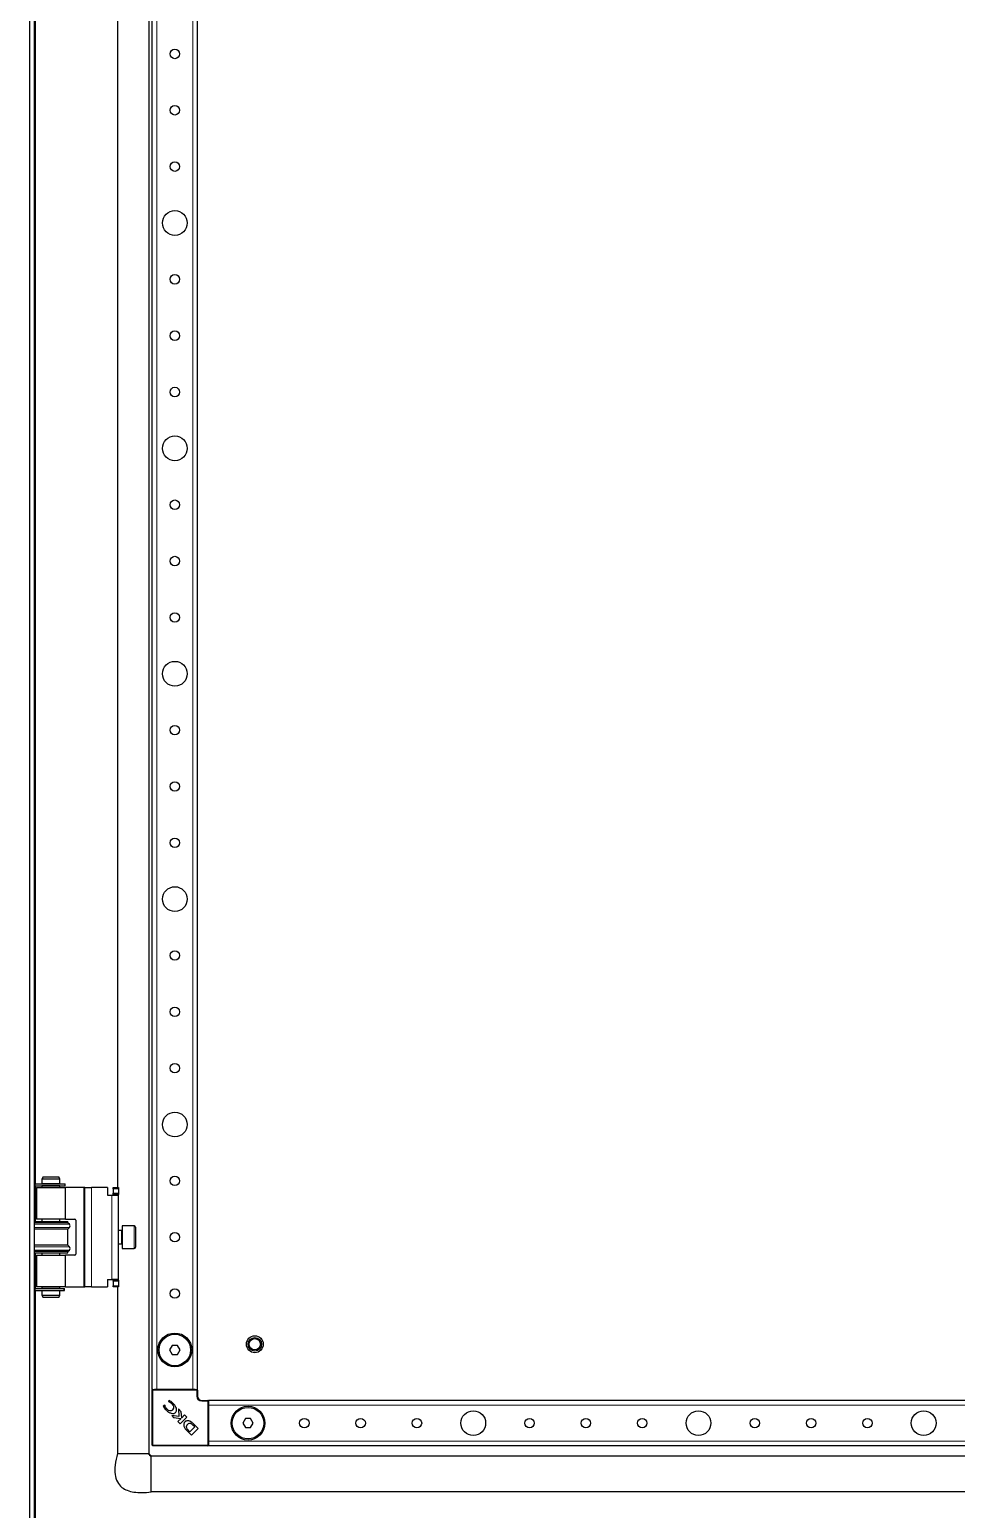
# Model space of a CAD drawing. Header units: millimetres. Extents: x -1685 to 3654, y -1920 to 1219.
# Drawn here: x -1341 to -930, y -1085 to -428 of the extents above; entities that cross this region are included whole.
import ezdxf

# ---------------------------------------------------------------- set-up
doc = ezdxf.new("R2010")
doc.units = ezdxf.units.MM

msp = doc.modelspace()

# ---------------------------------------------------------------- linework, layer by layer
at = {"color": 7, "linetype": 'Continuous', "lineweight": 25}
for p, q in [((-1341.09, 863.33), (-1341.09, -1091.67)), ((-1339.09, 863.33), (-1339.09, -1091.67)), ((-1288.09, 831.83), (-1288.09, -1060.17)), ((-1286.59, -1031.67), (-1286.59, 803.33)), ((-1266.59, -1031.67), (-1266.59, 803.33)), ((-1302.09, -411.17), (-1302.09, -942.17)), ((-1335.01, -937.42), (-1335.59, -938.42)), ((-1335.59, -938.42), (-1335.59, -940.42)), ((-1332.12, -938.42), (-1335.59, -938.42)), ((-1335.01, -937.42), (-1332.04, -937.42)), ((-1327.59, -938.42), (-1332.12, -938.42)), ((-1332.04, -937.42), (-1328.16, -937.42)), ((-1327.59, -938.42), (-1328.16, -937.42)), ((-1327.59, -940.42), (-1327.59, -938.42)), ((-1338.74, -940.47), (-1338.74, -941.37)), ((-1338.74, -940.47), (-1325.27, -940.47)), ((-1338.74, -941.37), (-1325.27, -941.37)), ((-1338.04, -942.17), (-1338.04, -956.17)), ((-1338.04, -942.17), (-1325.14, -942.17)), ((-1327.59, -940.42), (-1335.59, -940.42)), ((-1335.59, -941.42), (-1335.59, -942.17)), ((-1327.59, -941.42), (-1335.59, -941.42)), ((-1335.09, -940.42), (-1335.09, -940.47)), ((-1335.09, -941.37), (-1335.09, -941.42)), ((-1328.09, -940.47), (-1328.09, -940.42)), ((-1328.09, -941.42), (-1328.09, -941.37)), ((-1327.59, -942.17), (-1327.59, -941.42)), ((-1325.27, -940.47), (-1325.21, -940.47)), ((-1325.27, -941.37), (-1325.21, -941.37)), ((-1325.21, -941.37), (-1325.21, -940.47)), ((-1325.14, -956.17), (-1325.14, -942.17)), ((-1317.04, -942.17), (-1325.14, -942.17)), ((-1316.54, -942.17), (-1317.04, -942.17)), ((-1316.54, -942.17), (-1313.54, -942.17)), ((-1316.54, -986.17), (-1316.54, -942.17)), ((-1306.54, -942.17), (-1313.54, -942.17)), ((-1306.54, -942.17), (-1306.54, -945.47)), ((-1304.04, -942.17), (-1301.54, -942.17)), ((-1304.04, -942.67), (-1304.04, -942.17)), ((-1304.04, -942.67), (-1304.04, -944.67)), ((-1304.04, -945.17), (-1304.04, -944.67)), ((-1301.54, -945.17), (-1304.04, -945.17)), ((-1304.04, -945.17), (-1304.04, -945.47)), ((-1301.54, -942.17), (-1301.54, -942.67)), ((-1301.54, -942.67), (-1301.54, -944.67)), ((-1301.54, -944.67), (-1301.54, -945.17)), ((-1301.54, -945.47), (-1301.54, -945.17)), ((-1306.54, -945.47), (-1304.54, -945.47)), ((-1304.54, -945.47), (-1301.54, -945.47)), ((-1301.54, -982.87), (-1301.54, -945.47)), ((-1339.09, -957.17), (-1324.09, -957.17)), ((-1324.09, -957.77), (-1339.09, -957.77)), ((-1325.14, -956.17), (-1338.04, -956.17)), ((-1335.59, -956.17), (-1335.59, -957.17)), ((-1327.59, -957.17), (-1327.59, -956.17)), ((-1325.14, -956.17), (-1321.04, -956.17)), ((-1324.09, -957.77), (-1324.09, -957.17)), ((-1323.39, -958.45), (-1324.09, -957.77)), ((-1320.54, -956.67), (-1320.54, -971.67)), ((-1324.09, -960.57), (-1339.09, -960.57)), ((-1324.09, -960.57), (-1323.39, -959.88)), ((-1324.09, -967.77), (-1324.09, -960.57)), ((-1300.29, -961.17), (-1301.54, -961.17)), ((-1294.64, -959.17), (-1300.04, -959.17)), ((-1300.04, -959.17), (-1300.04, -964.17)), ((-1300.04, -964.17), (-1300.04, -969.17)), ((-1294.04, -959.77), (-1294.04, -964.17)), ((-1294.04, -964.17), (-1294.04, -968.57)), ((-1324.09, -967.77), (-1339.09, -967.77)), ((-1324.09, -970.57), (-1339.09, -970.57)), ((-1339.09, -971.17), (-1324.09, -971.17)), ((-1335.59, -971.17), (-1335.59, -972.17)), ((-1327.59, -972.17), (-1327.59, -971.17)), ((-1323.39, -968.45), (-1324.09, -967.77)), ((-1324.09, -970.57), (-1323.39, -969.88)), ((-1324.09, -971.17), (-1324.09, -970.57)), ((-1301.54, -967.17), (-1300.29, -967.17)), ((-1300.04, -969.17), (-1294.64, -969.17)), ((-1338.04, -972.17), (-1338.04, -986.17)), ((-1338.04, -972.17), (-1325.14, -972.17)), ((-1325.14, -986.17), (-1325.14, -972.17)), ((-1321.04, -972.17), (-1325.14, -972.17)), ((-1306.54, -982.87), (-1304.54, -982.87)), ((-1306.54, -982.87), (-1306.54, -986.17)), ((-1301.54, -982.87), (-1304.54, -982.87)), ((-1304.04, -982.87), (-1304.04, -983.17)), ((-1304.04, -983.17), (-1301.54, -983.17)), ((-1304.04, -983.67), (-1304.04, -983.17)), ((-1304.04, -983.67), (-1304.04, -985.67)), ((-1301.54, -983.17), (-1301.54, -982.87)), ((-1301.54, -983.17), (-1301.54, -983.67)), ((-1301.54, -983.67), (-1301.54, -985.67)), ((-1338.74, -986.97), (-1338.74, -987.87)), ((-1338.74, -986.97), (-1325.75, -986.97)), ((-1338.74, -987.87), (-1325.75, -987.87)), ((-1325.14, -986.17), (-1338.04, -986.17)), ((-1335.59, -986.17), (-1335.59, -986.92)), ((-1327.59, -986.92), (-1335.59, -986.92)), ((-1335.59, -987.92), (-1335.59, -989.92)), ((-1327.59, -987.92), (-1335.59, -987.92)), ((-1335.59, -989.92), (-1335.01, -990.92)), ((-1335.59, -989.92), (-1327.59, -989.92)), ((-1335.09, -986.92), (-1335.09, -986.97)), ((-1335.09, -987.87), (-1335.09, -987.92)), ((-1328.16, -990.92), (-1335.01, -990.92)), ((-1328.16, -990.92), (-1327.59, -989.92)), ((-1328.09, -986.97), (-1328.09, -986.92)), ((-1328.09, -987.92), (-1328.09, -987.87)), ((-1327.59, -986.92), (-1327.59, -986.17)), ((-1327.59, -989.92), (-1327.59, -987.92)), ((-1325.75, -986.97), (-1325.66, -986.97)), ((-1325.75, -987.87), (-1325.66, -987.87)), ((-1325.66, -987.87), (-1325.66, -986.97)), ((-1325.66, -986.97), (-1325.64, -986.97)), ((-1325.66, -987.87), (-1325.64, -987.87)), ((-1325.64, -987.87), (-1325.64, -986.97)), ((-1325.14, -986.17), (-1317.04, -986.17)), ((-1317.04, -986.17), (-1316.54, -986.17)), ((-1313.54, -986.17), (-1316.54, -986.17)), ((-1313.54, -986.17), (-1306.54, -986.17)), ((-1304.04, -986.17), (-1304.04, -985.67)), ((-1301.54, -986.17), (-1304.04, -986.17)), ((-1302.09, -986.17), (-1302.09, -1060.17)), ((-1301.54, -985.67), (-1301.54, -986.17)), ((-1277.74, -1012.17), (-1278.89, -1014.17)), ((-1278.89, -1014.17), (-1277.74, -1016.17)), ((-1275.43, -1012.17), (-1277.74, -1012.17)), ((-1277.74, -1016.17), (-1275.43, -1016.17)), ((-1274.28, -1014.17), (-1275.43, -1012.17)), ((-1275.43, -1016.17), (-1274.28, -1014.17)), ((-1286.29, -1031.67), (-1286.59, -1031.67)), ((-1286.59, -1056.37), (-1286.59, -1031.97)), ((-1286.29, -1031.67), (-1285.64, -1031.67)), ((-1284.59, -1031.67), (-1285.64, -1031.67)), ((-1268.59, -1031.67), (-1284.59, -1031.67)), ((-1278.96, -1036.67), (-1279.47, -1036.92)), ((-1279.47, -1036.92), (-1279.36, -1037.03)), ((-1267.53, -1031.67), (-1268.59, -1031.67)), ((-1267.53, -1031.67), (-1266.89, -1031.67)), ((-1266.59, -1031.67), (-1266.89, -1031.67)), ((-1266.59, -1031.97), (-1266.59, -1034.67)), ((-1264.59, -1036.67), (-1261.89, -1036.67)), ((-681.59, -1036.67), (-1261.59, -1036.67)), ((-1261.59, -1036.67), (-1261.59, -1036.97)), ((-1261.59, -1036.97), (-1261.59, -1037.62)), ((-1281.04, -1038.73), (-1281.73, -1039.07)), ((-1280.9, -1038.87), (-1281.04, -1038.73)), ((-1277.92, -1043.3), (-1277.12, -1044.09)), ((-1274.82, -1043.77), (-1277.92, -1043.3)), ((-1275, -1040.3), (-1274.82, -1043.77)), ((-1273.71, -1041.58), (-1275, -1040.3)), ((-1273.54, -1044.24), (-1273.71, -1041.58)), ((-1272.29, -1043), (-1273.54, -1044.24)), ((-1271.24, -1044.06), (-1272.29, -1043)), ((-1261.59, -1037.62), (-1261.59, -1038.67)), ((-1261.59, -1038.67), (-1261.59, -1054.67)), ((-1277.12, -1044.09), (-1273.85, -1044.58)), ((-1273.85, -1044.58), (-1275.24, -1045.97)), ((-1275.24, -1045.97), (-1274.2, -1047.02)), ((-1274.2, -1047.02), (-1271.24, -1044.06)), ((-1271.18, -1050.03), (-1269.19, -1052.02)), ((-1270.64, -1049.78), (-1269.89, -1050.5)), ((-1269.89, -1050.5), (-1267.71, -1048.32)), ((-1269.19, -1052.02), (-1266.23, -1049.06)), ((-1267.71, -1048.32), (-1268.39, -1047.66)), ((-1268.12, -1047.17), (-1268.14, -1047.15)), ((-1266.23, -1049.06), (-1268.12, -1047.17)), ((-1245.24, -1044.67), (-1246.39, -1046.67)), ((-1246.39, -1046.67), (-1245.24, -1048.67)), ((-1242.93, -1044.67), (-1245.24, -1044.67)), ((-1245.24, -1048.67), (-1242.93, -1048.67)), ((-1241.78, -1046.67), (-1242.93, -1044.67)), ((-1242.93, -1048.67), (-1241.78, -1046.67)), ((-1261.89, -1056.67), (-1286.29, -1056.67)), ((-1261.59, -1054.67), (-1261.59, -1055.72)), ((-1261.59, -1055.72), (-1261.59, -1056.37)), ((-1261.59, -1056.37), (-1261.59, -1056.67)), ((-681.59, -1056.67), (-1261.59, -1056.67)), ((-1287.09, -1061.17), (-680.99, -1061.17)), ((-554.09, -1077.17), (-1287.09, -1077.17))]:
    msp.add_line(p, q, dxfattribs=at)
at = {"color": 8, "linetype": 'Continuous', "lineweight": 18}
for p, q in [((-1284.59, -1031.67), (-1284.59, 803.33)), ((-1268.59, -1031.67), (-1268.59, 803.33)), ((-1338.49, -940.47), (-1338.49, -412.87)), ((-1338.49, -957.17), (-1338.49, -941.37)), ((-1325.27, -940.47), (-1325.27, -941.37)), ((-1317.04, -942.17), (-1317.04, -986.17)), ((-1313.54, -986.17), (-1313.54, -942.17)), ((-1301.54, -942.67), (-1304.04, -942.67)), ((-1304.04, -944.67), (-1301.54, -944.67)), ((-1304.54, -982.87), (-1304.54, -945.47)), ((-1323.39, -958.45), (-1339.09, -958.45)), ((-1323.39, -959.88), (-1339.09, -959.88)), ((-1300.29, -967.17), (-1300.29, -961.17)), ((-1294.64, -964.17), (-1294.64, -959.17)), ((-1294.64, -969.17), (-1294.64, -964.17)), ((-1323.39, -968.45), (-1339.09, -968.45)), ((-1323.39, -969.88), (-1339.09, -969.88)), ((-1338.49, -986.97), (-1338.49, -971.17)), ((-1301.54, -983.67), (-1304.04, -983.67)), ((-1338.49, -1089.07), (-1338.49, -987.87)), ((-1325.75, -986.97), (-1325.75, -987.87)), ((-1304.04, -985.67), (-1301.54, -985.67)), ((-1286.59, -1031.97), (-1286.29, -1031.97)), ((-1286.29, -1031.67), (-1286.29, -1031.97)), ((-1286.29, -1031.97), (-1286.29, -1056.37)), ((-1266.89, -1031.97), (-1286.29, -1031.97)), ((-1266.89, -1031.67), (-1266.89, -1031.97)), ((-1266.89, -1034.67), (-1266.89, -1031.97)), ((-1266.89, -1031.97), (-1266.59, -1031.97)), ((-1266.59, -1034.67), (-1266.89, -1034.67)), ((-1264.59, -1036.67), (-1264.59, -1036.97)), ((-1261.89, -1036.97), (-1264.59, -1036.97)), ((-1261.89, -1036.67), (-1261.89, -1036.97)), ((-1261.89, -1056.37), (-1261.89, -1036.97)), ((-1261.89, -1036.97), (-1261.59, -1036.97)), ((-681.59, -1038.67), (-1261.59, -1038.67)), ((-1286.29, -1056.37), (-1286.59, -1056.37)), ((-1286.29, -1056.37), (-1261.89, -1056.37)), ((-1286.29, -1056.37), (-1286.29, -1056.67)), ((-1261.89, -1056.37), (-1261.89, -1056.67)), ((-1261.89, -1056.37), (-1261.59, -1056.37)), ((-681.59, -1054.67), (-1261.59, -1054.67))]:
    msp.add_line(p, q, dxfattribs=at)
at = {"color": 7, "linetype": 'Continuous', "lineweight": 25}
for centre, radius in [((-1276.59, -439.17), 2.1), ((-1276.59, -464.17), 2.1), ((-1276.59, -489.17), 2.1), ((-1276.59, -514.17), 5.5), ((-1276.59, -539.17), 2.1), ((-1276.59, -564.17), 2.1), ((-1276.59, -589.17), 2.1), ((-1276.59, -614.17), 5.5), ((-1276.59, -639.17), 2.1), ((-1276.59, -664.17), 2.1), ((-1276.59, -689.17), 2.1), ((-1276.59, -714.17), 5.5), ((-1276.59, -739.17), 2.1), ((-1276.59, -764.17), 2.1), ((-1276.59, -789.17), 2.1), ((-1276.59, -814.17), 5.5), ((-1276.59, -839.17), 2.1), ((-1276.59, -864.17), 2.1), ((-1276.59, -889.17), 2.1), ((-1276.59, -914.17), 5.5), ((-1276.59, -939.17), 2.1), ((-1276.59, -964.17), 2.1), ((-1276.59, -989.17), 2.1), ((-1276.59, -1014.17), 7.5), ((-1276.59, -1014.17), 7), ((-1241.09, -1011.67), 3.75), ((-1241.09, -1011.67), 3), ((-1241.09, -1011.67), 2.5), ((-1244.09, -1046.67), 7.5), ((-1244.09, -1046.67), 7), ((-1144.09, -1046.67), 5.5), ((-1044.09, -1046.67), 5.5), ((-944.09, -1046.67), 5.5), ((-1219.09, -1046.67), 2.1), ((-1194.09, -1046.67), 2.1), ((-1169.09, -1046.67), 2.1), ((-1119.09, -1046.67), 2.1), ((-1094.09, -1046.67), 2.1), ((-1069.09, -1046.67), 2.1), ((-1019.09, -1046.67), 2.1), ((-994.09, -1046.67), 2.1), ((-969.09, -1046.67), 2.1)]:
    msp.add_circle(centre, radius, dxfattribs=at)
for centre, radius, start, end in [((-1324.09, -959.17), 1, 314.427, 45.573), ((-1321.04, -956.67), 0.5, 0, 90), ((-1300.29, -960.92), 0.25, 270, 360), ((-1294.64, -959.77), 0.6, 360, 90), ((-1324.09, -969.17), 1, 314.427, 45.573), ((-1321.04, -971.67), 0.5, 270, 0), ((-1300.29, -967.42), 0.25, 0, 90), ((-1294.64, -968.57), 0.6, 270, 0), ((-1286.29, -1031.97), 0.3, 90, 180), ((-1266.89, -1031.97), 0.3, 0, 90), ((-1264.59, -1034.67), 2, 180, 270), ((-1261.89, -1036.97), 0.3, 0, 90), ((-1278.59, -1039.16), 1.97, 218.45405, 305.887), ((-1278.99, -1039.59), 1.94, 323.30966, 52.34638), ((-1267.98, -1046.37), 4.87, 200.34448, 228.77765), ((-1266.16, -1045.59), 6.12, 216.98881, 223.07444), ((-1286.29, -1056.37), 0.3, 180, 270), ((-1261.89, -1056.37), 0.3, 270, 0)]:
    msp.add_arc(centre, radius, start, end, dxfattribs=at)
at = {"color": 8, "linetype": 'Continuous', "lineweight": 18}
msp.add_arc((-1264.59, -1034.67), 2.3, 180, 270, dxfattribs=at)
at = {"color": 7, "linetype": 'Continuous', "lineweight": 25}
for points, knots in [([(-1279.36, -1037.03), (-1279.05, -1037.17), (-1278.47, -1037.44), (-1278.01, -1037.86), (-1277.81, -1038.06)], [0, 0, 0, 0, 0.547643, 1, 1, 1, 1]), ([(-1277.45, -1037.77), (-1277.71, -1037.53), (-1278.18, -1037.1), (-1278.73, -1036.8), (-1278.96, -1036.67)], [0, 0, 0, 0, 0.577653, 1, 1, 1, 1]), ([(-1281.73, -1039.07), (-1281.55, -1039.4), (-1281.21, -1040.03), (-1280.72, -1040.56), (-1280.49, -1040.8)], [0, 0, 0, 0, 0.5368, 1, 1, 1, 1]), ([(-1280.13, -1040.38), (-1280.35, -1040.12), (-1280.73, -1039.68), (-1280.85, -1039.11), (-1280.9, -1038.87)], [0, 0, 0, 0, 0.5796082, 1, 1, 1, 1]), ([(-1280.49, -1040.8), (-1280.12, -1041.13), (-1279.42, -1041.74), (-1278.25, -1042.29), (-1277.31, -1042.43), (-1276.67, -1042.28), (-1276.44, -1042.09), (-1276.33, -1042)], [0, 0, 0, 0, 0.315674, 0.58952, 0.813199, 0.909026, 1, 1, 1, 1]), ([(-1276.33, -1042), (-1276.19, -1041.84), (-1275.91, -1041.51), (-1275.74, -1040.81), (-1275.87, -1039.93), (-1276.44, -1038.86), (-1277.08, -1038.17), (-1277.45, -1037.77)], [0, 0, 0, 0, 0.130532, 0.266031, 0.423997, 0.666819, 1, 1, 1, 1]), ([(-1269.47, -1046.02), (-1269.67, -1045.91), (-1270.06, -1045.7), (-1270.69, -1045.59), (-1271.29, -1045.63), (-1271.82, -1045.83), (-1272.26, -1046.19), (-1272.55, -1046.7), (-1272.67, -1047.36), (-1272.58, -1047.81), (-1272.54, -1048.06)], [0, 0, 0, 0, 0.138091, 0.265455, 0.384013, 0.496103, 0.605759, 0.71979, 0.847662, 1, 1, 1, 1]), ([(-1270.97, -1047.29), (-1271.06, -1047.39), (-1271.23, -1047.56), (-1271.41, -1047.84), (-1271.5, -1048.11), (-1271.5, -1048.44), (-1271.34, -1048.84), (-1271.16, -1049.12), (-1271.06, -1049.28)], [0, 0, 0, 0, 0.176808, 0.319231, 0.43938, 0.552395, 0.749205, 1, 1, 1, 1]), ([(-1268.39, -1047.66), (-1268.59, -1047.47), (-1268.96, -1047.12), (-1269.5, -1046.79), (-1269.95, -1046.73), (-1270.29, -1046.8), (-1270.64, -1046.99), (-1270.85, -1047.18), (-1270.97, -1047.29)], [0, 0, 0, 0, 0.274676, 0.503042, 0.607381, 0.716579, 0.843412, 1, 1, 1, 1]), ([(-1268.63, -1046.7), (-1268.77, -1046.56), (-1269.04, -1046.32), (-1269.34, -1046.11), (-1269.47, -1046.02)], [0, 0, 0, 0, 0.5518299, 1, 1, 1, 1]), ([(-1268.14, -1047.15), (-1268.22, -1047.08), (-1268.38, -1046.92), (-1268.54, -1046.77), (-1268.63, -1046.7)], [0, 0, 0, 0, 0.486421, 1, 1, 1, 1]), ([(-1302.09, -1060.17), (-1302.49, -1061.85), (-1303.23, -1064.89), (-1303.32, -1069.2), (-1302.35, -1072.75), (-1300.3, -1075.2), (-1297.66, -1076.63), (-1294.64, -1077.37), (-1291.04, -1077.57), (-1288.47, -1077.31), (-1287.09, -1077.17)], [0, 0, 0, 0, 0.176067, 0.318225, 0.435596, 0.543482, 0.633889, 0.737152, 0.858183, 1, 1, 1, 1]), ([(-1289.06, -1060.17), (-1288.77, -1060.17), (-1288.31, -1060.17), (-1288.23, -1060.17), (-1288.2, -1060.17)], [0, 0, 0, 0, 0.649139, 1, 1, 1, 1]), ([(-1287.09, -1061.33), (-1287.19, -1061.32), (-1287.32, -1061.3), (-1287.48, -1061.23), (-1287.56, -1061.17), (-1287.62, -1061.11), (-1287.66, -1061.03), (-1287.69, -1060.96), (-1287.76, -1060.79), (-1287.92, -1060.71), (-1288.07, -1060.48), (-1288.1, -1060.28), (-1288.12, -1060.17)], [0, 0, 0, 0, 0.146823, 0.202041, 0.247643, 0.28691, 0.323569, 0.360785, 0.40083, 0.628513, 0.79432, 1, 1, 1, 1]), ([(-1287.09, -1061.17), (-1287.31, -1061.02), (-1287.71, -1060.75), (-1287.97, -1060.35), (-1288.09, -1060.17)], [0, 0, 0, 0, 0.556114, 1, 1, 1, 1]), ([(-1287.09, -1077.17), (-1287.09, -1077.14), (-1287.09, -1077.08), (-1287.09, -1076.43), (-1287.09, -1074.97), (-1287.09, -1072.78), (-1287.09, -1070.78), (-1287.09, -1069.17), (-1287.09, -1067.56), (-1287.09, -1065.56), (-1287.09, -1063.38), (-1287.09, -1061.87), (-1287.09, -1061.47), (-1287.09, -1061.33)], [0, 0, 0, 0, 0.0691652, 0.1363002, 0.2672913, 0.3982825, 0.4654174, 0.5345826, 0.6037478, 0.6708828, 0.8018739, 0.9328651, 1, 1, 1, 1])]:
    msp.add_open_spline(points, degree=3, knots=knots, dxfattribs=at)
for points in [[(-1302.09, -1060.17), (-1302.04, -1060.17), (-1301.96, -1060.17), (-1301.39, -1060.17), (-1301.11, -1060.17)], [(-1301.11, -1060.17), (-1300.78, -1060.17), (-1300.11, -1060.17), (-1299.14, -1060.17), (-1298.65, -1060.17)], [(-1298.65, -1060.17), (-1298.09, -1060.17), (-1296.97, -1060.17), (-1295.71, -1060.17), (-1295.09, -1060.17)], [(-1295.09, -1060.17), (-1294.46, -1060.17), (-1293.2, -1060.17), (-1292.08, -1060.17), (-1291.52, -1060.17)], [(-1291.52, -1060.17), (-1291.03, -1060.17), (-1290.06, -1060.17), (-1289.4, -1060.17), (-1289.06, -1060.17)]]:
    msp.add_open_spline(points, degree=3, dxfattribs=at)

doc.saveas('drawing.dxf')
